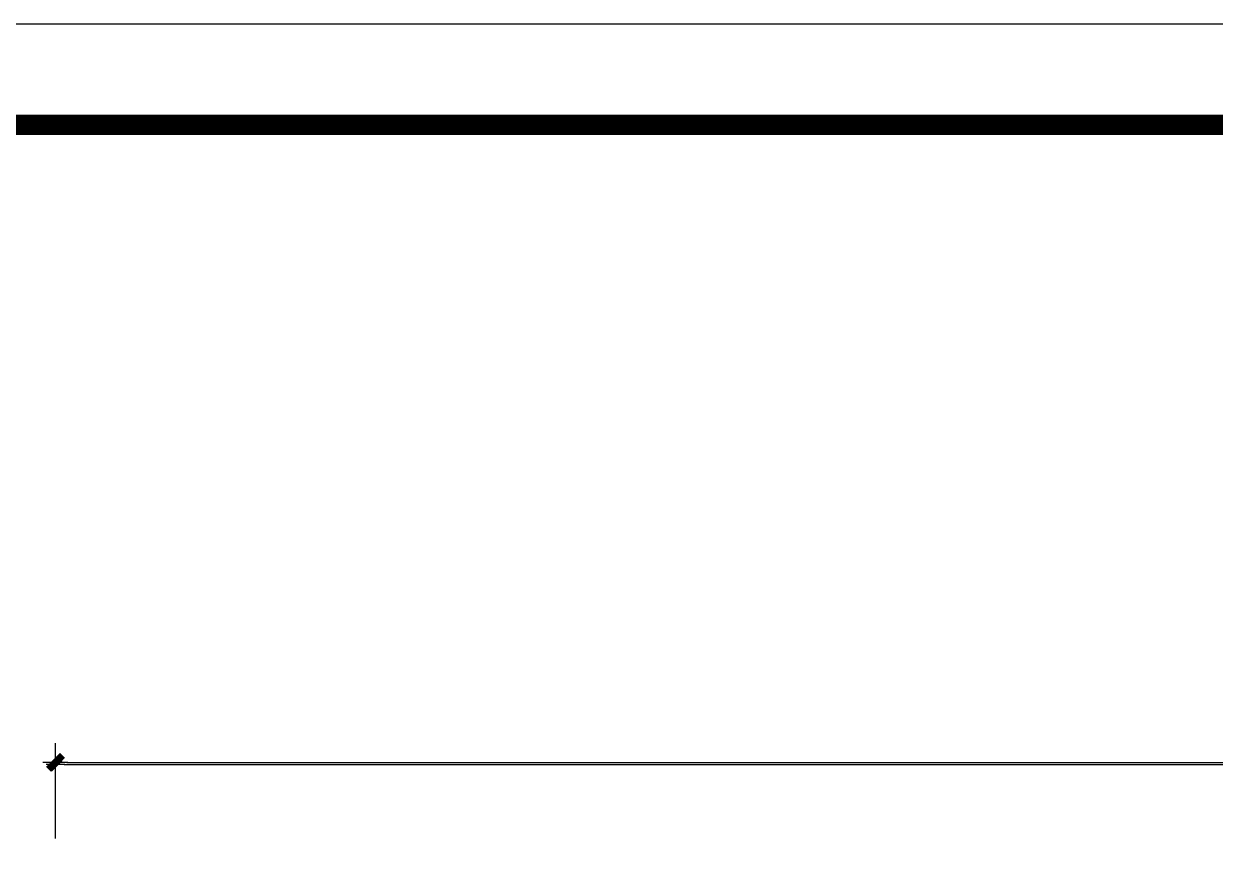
# Model space of a CAD drawing. Header units: millimetres. Extents: x -42850 to 60853, y 3819 to 26094.
# Drawn here: x 13691 to 16818, y 23926 to 26094 of the extents above; entities that cross this region are included whole.
import ezdxf

# ---------------------------------------------------------------- set-up
doc = ezdxf.new("R2010")
doc.units = ezdxf.units.MM
doc.header["$LTSCALE"] = 200
for name, color, linetype in [('A-DIM--土建尺寸', 44, 'Continuous'), ('FF-HIGH-CABINET 2-固定家具(不落地、到顶)', 30, 'Continuous'), ('TK', 4, 'Continuous'), ('全灰平面', 250, 'Continuous')]:
    doc.layers.add(name, color=color, linetype=linetype)
doc.styles.add('CCD-DIM', font='archs.shx', dxfattribs={"width": 0.75})
doc.dimstyles.new('CCD_DIM_100', dxfattribs={"dimscale": 100, "dimtxt": 2.5, "dimasz": 0.3, "dimexe": 0.5, "dimexo": 1.5, "dimgap": 0.6, "dimtad": 1, "dimdec": 0, "dimrnd": 5, "dimzin": 12, "dimdsep": 46, "dimtxsty": 'CCD-DIM', "dimblk": 'CCD_Dimension_Tick', "dimcen": 0.125, "dimclrd": 44, "dimclre": 44, "dimclrt": 50, "dimadec": 0, "dimazin": 0, "dimtfac": 1, "dimtdec": 0, "dimtix": 1, "dimtmove": 1, "dimatfit": 3, "dimldrblk": 'CCD_Leader_Dot', "dimfxl": 2, "dimfxlon": 1, "dimtvp": 1, "dimtolj": 1, "dimtzin": 0, "dimarcsym": 0})

# ---------------------------------------------------------------- blocks, each defined once
blk = doc.blocks.new('bhgfdghdfgherger')
at = {"color": 1, "linetype": 'ByBlock'}
blk.add_lwpolyline([(4608.344, -993.674), (4608.344, -696.674), (5028.344, -696.674), (5028.344, -993.674)], close=True, dxfattribs=at)
at = {"layer": 'TK', "color": 8, "const_width": 0.707}
blk.add_lwpolyline([(5025.503, -882.894), (5025.501, -700.209), (4611.172, -700.209), (4611.172, -990.079), (5025.501, -990.079), (5025.503, -882.894)], dxfattribs=at)
blk = doc.blocks.new('CCD_Dimension_Tick')
at = {"color": 0, "linetype": 'ByBlock', "lineweight": -2}
for p, q in [((-1.09, 0), (0, 0)), ((0, 0), (1.09, 0))]:
    blk.add_line(p, q, dxfattribs=at)
at = {"color": 0, "linetype": 'Continuous', "lineweight": -2, "const_width": 0.608}
blk.add_lwpolyline([(-0.61, -0.61), (0.61, 0.61)], dxfattribs=at)
blk = doc.blocks.new('*D130')
at = {"layer": 'DEFPOINTS', "color": 0, "ltscale": 100, "transparency": 16777216}
for p in [(1401398.6, -71657.3), (1390898.6, -72707.2), (1401398.6, -72707.1)]:
    blk.add_point(p, dxfattribs=at)
at = {"layer": '全灰平面', "color": 250, "lineweight": -2, "ltscale": 100, "transparency": 16777216}
for p, q in [((1390898.6, -71857.3), (1390898.6, -71607.3)), ((1401398.6, -71857.3), (1401398.6, -71607.3)), ((1390928.6, -71657.3), (1401368.6, -71657.3))]:
    blk.add_line(p, q, dxfattribs=at)
at = {"layer": '全灰平面', "color": 250, "lineweight": -2, "ltscale": 100, "transparency": 16777216, "xscale": 30, "yscale": 30, "zscale": 30, "rotation": 180}
blk.add_blockref('CCD_Dimension_Tick', (1390898.6, -71657.3), dxfattribs=at)
at = {"layer": '全灰平面', "color": 250, "lineweight": -2, "ltscale": 100, "transparency": 16777216, "xscale": 30, "yscale": 30, "zscale": 30}
blk.add_blockref('CCD_Dimension_Tick', (1401398.6, -71657.3), dxfattribs=at)
at = {"layer": '全灰平面', "color": 250, "ltscale": 100, "transparency": 16777216, "insert": (1396148.6, -71472.3), "char_height": 250, "attachment_point": 5, "style": 'CCD-DIM'}
blk.add_mtext('\\A1;10500', dxfattribs=at)
blk = doc.blocks.new('CCD_Leader_Dot')
at = {"color": 0, "linetype": 'ByBlock'}
blk.add_line((-5, 0), (-10, 0), dxfattribs=at)
at = {"color": 0, "linetype": 'ByBlock', "const_width": 5}
blk.add_lwpolyline([(-2.5, 0, 1), (2.5, 0, 1)], format="xyb", close=True, dxfattribs=at)
blk = doc.blocks.new('*D193')
at = {"layer": 'A-DIM--土建尺寸', "color": 44, "lineweight": -2, "ltscale": 100, "transparency": 16777216}
for p, q in [((6774.8, 81254.4), (6774.8, 81441.9)), ((17274.7, 81254.4), (17274.7, 81441.9)), ((6797.3, 81404.4), (17252.2, 81404.4))]:
    blk.add_line(p, q, dxfattribs=at)
at = {"layer": 'DEFPOINTS', "color": 0, "ltscale": 100, "transparency": 16777216}
for p in [(17274.7, 81404.4), (6774.8, 80354.5), (17274.7, 80354.5)]:
    blk.add_point(p, dxfattribs=at)
at = {"layer": 'A-DIM--土建尺寸', "color": 44, "lineweight": -2, "ltscale": 100, "transparency": 16777216, "xscale": 22.5, "yscale": 22.5, "zscale": 22.5, "rotation": 180}
blk.add_blockref('CCD_Dimension_Tick', (6774.8, 81404.4), dxfattribs=at)
at = {"layer": 'A-DIM--土建尺寸', "color": 44, "lineweight": -2, "ltscale": 100, "transparency": 16777216, "xscale": 22.5, "yscale": 22.5, "zscale": 22.5}
blk.add_blockref('CCD_Dimension_Tick', (17274.7, 81404.4), dxfattribs=at)
at = {"layer": 'A-DIM--土建尺寸', "color": 50, "ltscale": 100, "transparency": 16777216, "insert": (12024.8, 81543.1), "char_height": 187.5, "attachment_point": 5, "style": 'CCD-DIM'}
blk.add_mtext('\\A1;10500', dxfattribs=at)
blk = doc.blocks.new('fewgwgwg')
at = {"layer": '全灰平面', "color": 250, "ltscale": 100}
dim = blk.add_linear_dim(base=(1401398.6, -71657.3), p1=(1390898.6, -72707.2), p2=(1401398.6, -72707.1), dimstyle='CCD_DIM_100', override={"dimclrd": 250, "dimclre": 250, "dimclrt": 250}, dxfattribs=at)
dim.commit()
dim.dimension.update_dxf_attribs({"geometry": '*D130', "text_midpoint": (1396148.6, -71472.3)})
blk = doc.blocks.new('HesiBlk_20260924172335122')
at = {"layer": '全灰平面', "linetype": 'ByBlock'}
blk.add_blockref('fewgwgwg', (-1384123.852, 153066.943), dxfattribs=at)
at = {"layer": 'A-DIM--土建尺寸', "color": 4, "ltscale": 100}
dim = blk.add_linear_dim(base=(17274.746, 81404.391), p1=(6774.762, 80354.505), p2=(17274.746, 80354.512), dimstyle='CCD_DIM_100', override={"dimscale": 75}, dxfattribs=at)
dim.commit()
dim.dimension.update_dxf_attribs({"geometry": '*D193', "text_midpoint": (12024.754, 81543.141)})

msp = doc.modelspace()

# ---------------------------------------------------------------- block references
msp.add_blockref('HesiBlk_20260924172335122', (6999.4, -57253.6))
at = {"layer": 'FF-HIGH-CABINET 2-固定家具(不落地、到顶)', "color": 30, "xscale": 75, "yscale": 75, "zscale": 75}
msp.add_blockref('bhgfdghdfgherger', (-341683.9, 78345), dxfattribs=at)

doc.saveas('drawing.dxf')
